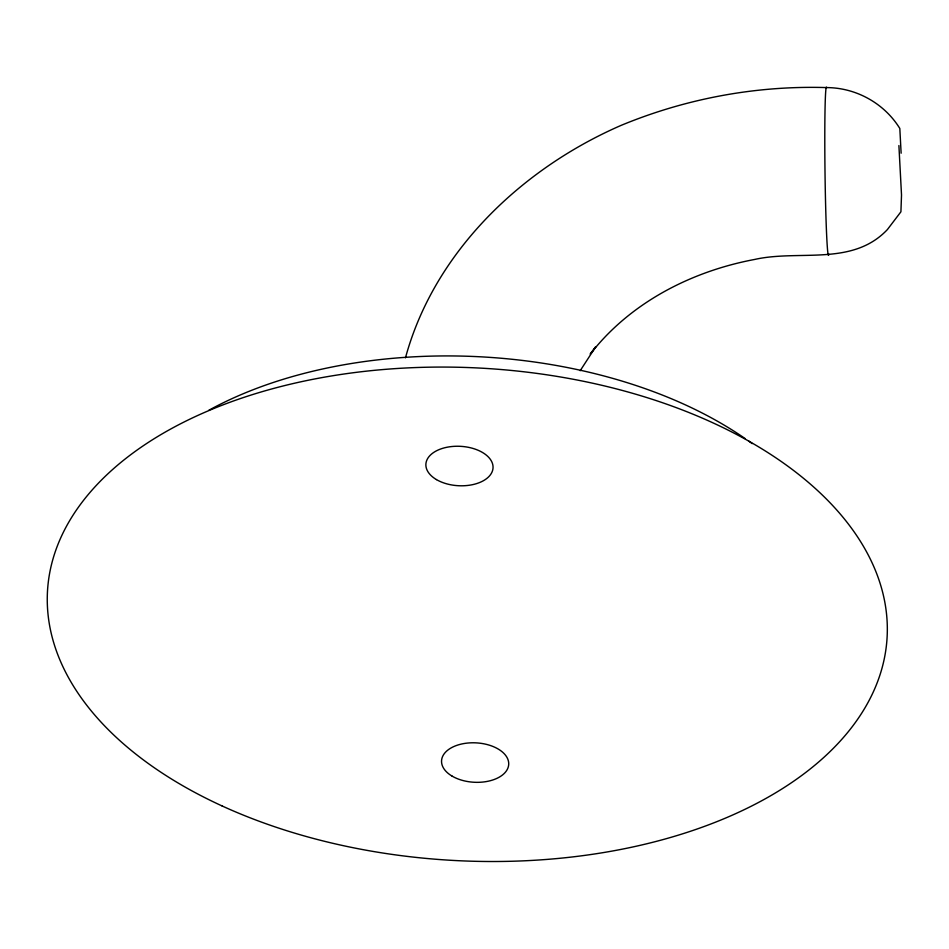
<?xml version="1.0" encoding="UTF-8"?>
<svg xmlns="http://www.w3.org/2000/svg" width="949" height="949" viewBox="0 0 949 949"><rect width="100%" height="100%" fill="white"/><g stroke="black" fill="none" stroke-linecap="round" stroke-linejoin="round"><path stroke-width="1.42" d="M405.472 357.82C434.381 251.402 521.997 168.459 621.18 125.351C686.115 98.471 756.448 85.422 826.698 87.593C856.188 87.711 884.326 103.358 899.818 128.471L901.123 153.216M580.183 370.715L595.818 346.634L590.124 354.036M591.227 352.898C631.18 302.114 691.916 271.224 754.68 259.445C799.094 249.421 852.309 266.693 887.41 229.551L900.921 211.793L901.514 195.008L898.905 145.541M208.863 410.241A369.991 216.953 3.1 0 1 745.143 438.58M748.702 441.083A369.991 216.953 3.1 0 1 752.189 443.598M828.88 254.19A84.058 2.467 89.3 0 1 825.025 173.394A84.058 2.467 89.3 0 1 826.698 87.581M222.066 805.938A420.443 246.538 3.1 0 0 885.239 653.719A420.443 246.538 3.1 0 0 294.558 383.218A420.443 246.538 3.1 0 0 222.066 805.938M452.115 776.128A33.63 19.727 3.1 0 0 507.834 768.239A33.63 19.727 3.1 0 0 465.425 743.316A33.63 19.727 3.1 0 0 452.115 776.128M436.445 479.589A33.63 19.727 3.1 0 0 492.163 471.7A33.63 19.727 3.1 0 0 449.755 446.777A33.63 19.727 3.1 0 0 436.445 479.589"/></g></svg>
